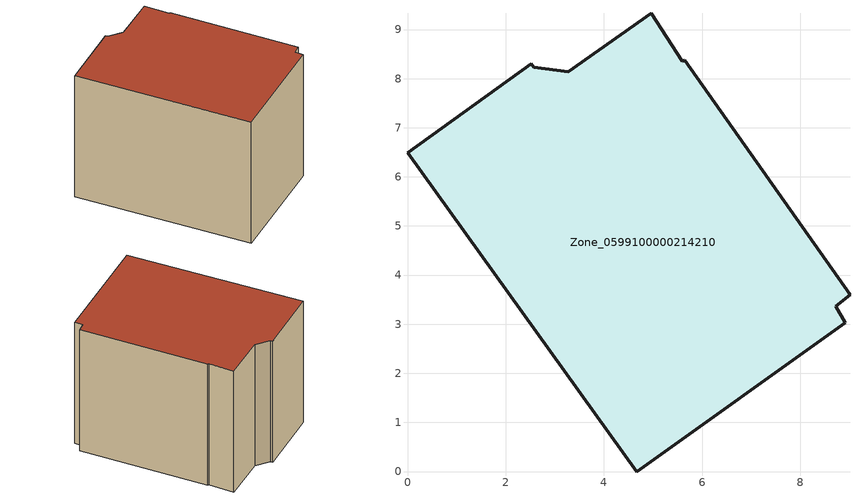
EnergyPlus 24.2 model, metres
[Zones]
Zone_0599100000214210
 floor ground (C_G): 8.72,3.37 8.91,3.03 4.67,0 0,6.49 2.52,8.3 2.58,8.23 3.27,8.14 4.96,9.33 5.59,8.35 5.65,8.38 9.01,3.6 z0
 wall outside (C_F): 0,6.49 4.67,0 8.91,3.03 8.72,3.37 9.01,3.6 5.65,8.38 5.59,8.35 4.96,9.33 3.27,8.14 2.58,8.23 2.52,8.3 0,6.49 z0:6.15
 roof outside (C_R): 8.72,3.37 9.01,3.6 5.65,8.38 5.59,8.35 4.96,9.33 3.27,8.14 2.58,8.23 2.52,8.3 0,6.49 4.67,0 8.91,3.03 z6.15
[BUILDING]
Pand.0599100000214210: North Axis=0; Terrain=City; Loads Convergence Tolerance Value=0.04; Temperature Convergence Tolerance Value=0.4; Solar Distribution=FullExterior; Maximum Number of Warmup Days=25; Minimum Number of Warmup Days=1
[Site:Location]
Rotterdam.The.Hague.AP_ZH_NLD Design_Conditions: Latitude=51.96; Longitude=4.45; Time Zone=1; Elevation=-4.5
[SITE:GROUNDTEMPERATURE:BUILDINGSURFACE]
18, 18, 18, 18, 18, 18, 18, 18, 18, 18, 18, 18
[MATERIAL] Thermal Absorptance=0.9; Solar Absorptance=0.7; Visible Absorptance=0.7
Name | Roughness | Thickness | Conductivity | Density | Specific Heat
G.TC.1946 | MediumSmooth | 0.15 | 1 | 540 | 1210
F.TC.1946 | Rough | 0.3 | 0.857143 | 1920 | 840
R.TC.1946 | MediumRough | 0.2 | 0.909091 | 1500 | 1000
[CONSTRUCTION]
C_G: G.TC.1946
C_F: F.TC.1946
C_R: R.TC.1946
[ZONE]
Zone_0599100000214210: Type=1; Multiplier=1; Ceiling Height=Autocalculate; Volume=Autocalculate; Floor Area=autocalculate; Part of Total Floor Area=Yes
[ZONEINFILTRATION:DESIGNFLOWRATE]
Infil_Zone_0599100000214210: Zone or ZoneList or Space or SpaceList=Zone_0599100000214210; Schedule=AlwaysOn; Design Flow Rate Calculation Method=Flow/Area; Flow Rate per Floor Area=0.003; Constant Term Coefficient=1; Temperature Term Coefficient=0; Velocity Term Coefficient=0; Velocity Squared Term Coefficient=0
[HVACTEMPLATE:ZONE:IDEALLOADSAIRSYSTEM]
Zone_0599100000214210: Maximum Heating Supply Air Temperature=50; Minimum Cooling Supply Air Temperature=13; Maximum Heating Supply Air Humidity Ratio=0.0156; Minimum Cooling Supply Air Humidity Ratio=0.0077; Heating Limit=NoLimit; Cooling Limit=NoLimit; Dehumidification Control Type=ConstantSensibleHeatRatio; Cooling Sensible Heat Ratio=0.7; Dehumidification Setpoint=60; Humidification Control Type=None; Humidification Setpoint=30; Outdoor Air Method=None; Outdoor Air Flow Rate per Person=0.00944; Outdoor Air Flow Rate per Zone Floor Area=0; Outdoor Air Flow Rate per Zone=0; Demand Controlled Ventilation Type=None; Outdoor Air Economizer Type=NoEconomizer; Heat Recovery Type=None; Sensible Heat Recovery Effectiveness=0.7; Latent Heat Recovery Effectiveness=0.65
[ZONECONTROL:THERMOSTAT]
ThermostatControl_Zone_0599100000214210: Zone or ZoneList=Zone_0599100000214210; Control Type Schedule=DualSetpointControlType; Control 1=Thermostat_Zone_0599100000214210; Temperature Difference Between Cutout And Setpoint=0
[THERMOSTATSETPOINT:DUALSETPOINT]
Thermostat_Zone_0599100000214210: Heating Setpoint Temperature Schedule=HeatingSetpoint_Zone_0599100000214210; Cooling Setpoint Temperature Schedule=CoolingSetpoint_Zone_0599100000214210
[SCHEDULE:COMPACT]
HeatingSetpoint_Zone_0599100000214210: Through: 12/31, For: AllDays, Until: 24:00, 21
CoolingSetpoint_Zone_0599100000214210: Through: 12/31, For: AllDays, Until: 24:00, 24
DualSetpointControlType: Through: 12/31, For: AllDays, Until: 24:00, 4
AlwaysOn: Through: 12/31, For: AllDays, Until: 24:00, 1
